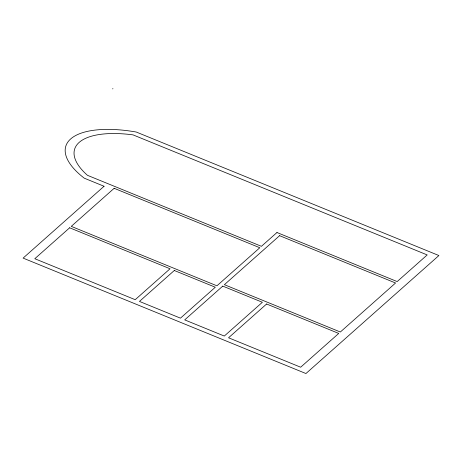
<?xml version="1.0" encoding="UTF-8"?>
<svg xmlns="http://www.w3.org/2000/svg" width="462" height="462" viewBox="0 0 462 462"><rect width="100%" height="100%" fill="white"/><g stroke="black" fill="none" stroke-linecap="round" stroke-linejoin="round"><path stroke-width="0.69" d="M112.809 88.923L112.861 88.467M104.06 186.261L23.1 258.108L305.936 373.533L438.9 255.538L136.267 132.034A87.722 35.118 16.5 0 0 84.263 178.182L104.06 186.261M69.652 227.789L34.8 258.714L135.21 299.694L170.056 268.763L69.652 227.789M114.154 188.3L71.258 226.363L216.921 285.805L259.811 247.742L114.154 188.3M174.301 270.495L139.449 301.42L180.463 318.156L215.309 287.231L174.301 270.495M276.969 232.519L261.423 246.315L87.48 175.329A81.531 32.64 16.5 0 1 133.05 134.887L427.2 254.926L397.176 281.572L276.969 232.519M222.771 286.111L184.702 319.889L224.301 336.047L262.37 302.269L222.771 286.111M279.602 235.678L224.382 284.684L340.344 332.005L395.564 282.998L279.602 235.678M266.609 304.002L228.546 337.78L300.664 367.215L338.733 333.431L266.609 304.002"/></g></svg>
